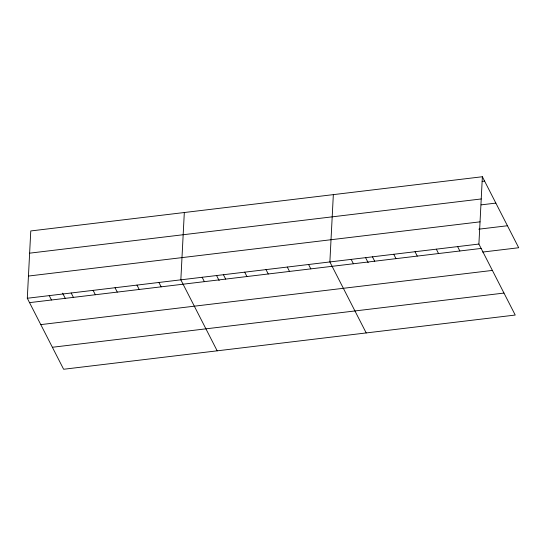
<?xml version="1.0" encoding="UTF-8"?>
<svg xmlns="http://www.w3.org/2000/svg" width="546" height="546" viewBox="0 0 546 546"><rect width="100%" height="100%" fill="white"/><g stroke="black" fill="none" stroke-linecap="round" stroke-linejoin="round"><path stroke-width="0.82" d="M482.371 176.74L478.897 244.055L515.226 315.049L63.629 369.26L27.3 298.259L30.774 230.951L482.371 176.74L518.7 247.741L482.671 252.061M184.316 212.517L180.842 279.832L217.171 350.825M333.34 194.629L329.873 261.944L366.202 332.937M482.152 181.409L484.609 181.115M29.627 253.167L481.224 198.956M481.122 204.873L495.857 203.098M28.447 276.051L480.043 221.84M478.787 229.19L507.452 225.751M27.3 298.259L478.897 244.055M29.539 302.634L481.135 248.43M40.786 324.617L492.39 270.413M52.382 347.27L503.978 293.065M457.609 246.608L459.848 250.983M436.322 249.167L438.554 253.535M415.028 251.72L417.267 256.094M393.741 254.279L395.98 258.647M372.447 256.832L374.686 261.206M365.547 257.569L368.175 262.694M351.16 259.384L353.398 263.759M308.579 264.496L310.817 268.871M287.292 267.055L289.53 271.43M266.004 269.608L268.243 273.983M244.71 272.167L246.949 276.535M223.423 274.72L225.662 279.095M216.523 275.457L219.144 280.583M202.136 277.272L204.368 281.647M158.906 282.466L161.145 286.834M136.971 285.094L139.21 289.469M115.042 287.728L117.274 292.103M93.107 290.363L95.345 294.738M71.171 292.997L73.41 297.372M62.599 293.154L65.227 298.28M49.236 295.632L51.474 300"/></g></svg>
